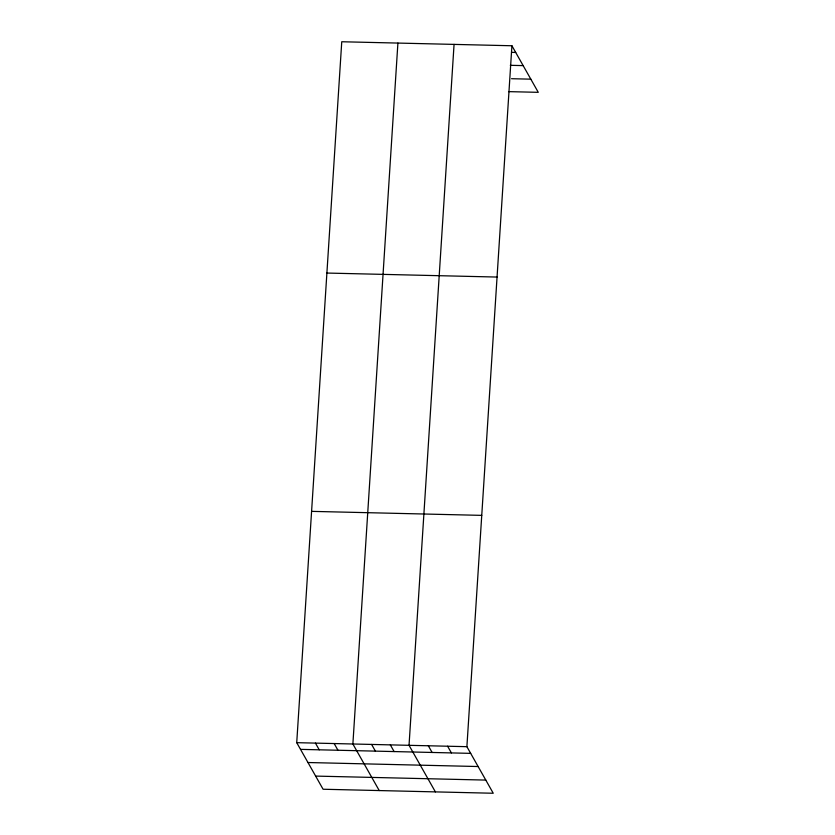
<?xml version="1.0" encoding="UTF-8"?>
<svg xmlns="http://www.w3.org/2000/svg" width="835" height="835" viewBox="0 0 835 835"><rect width="100%" height="100%" fill="white"/><g stroke="black" fill="none" stroke-linecap="round" stroke-linejoin="round"><path stroke-width="1.25" d="M511.918 45.758L466.89 746.678L493.245 793.25L323.082 789.242L296.728 742.67L341.755 41.75L511.918 45.758L538.272 92.33L508.703 91.631M397.909 43.076L352.881 743.995L379.236 790.568M454.063 44.391L409.035 745.311L435.39 791.893M511.855 52.354L515.706 52.448M510.3 65.307L523.159 65.61M511.542 78.709L530.83 79.168M326.892 273.055L497.065 277.053M311.591 511.364L481.753 515.372M296.728 742.67L466.89 746.678M300.517 749.371L470.679 753.368M307.958 762.522L478.131 766.53M315.63 776.091L485.803 780.088M447.612 746.219L451.401 752.919M428.324 745.77L432.112 752.46M390.321 744.872L394.11 751.563M371.606 744.434L375.385 751.124M334.167 743.557L337.956 750.247M315.442 743.108L319.231 749.809"/></g></svg>
